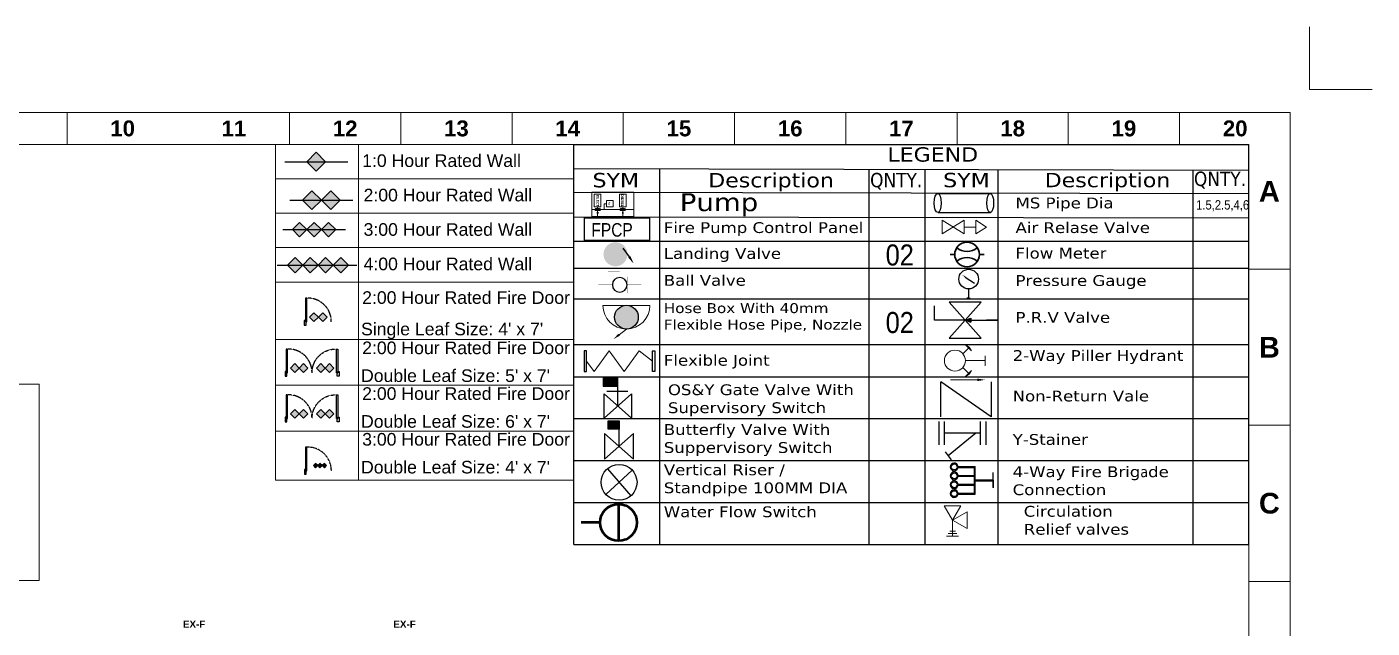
# Model space of a CAD drawing. Header units: inches. Extents: x -98933 to 1585249, y -3352739 to 192771.
# Drawn here: x 33752 to 35282, y 50563 to 51247 of the extents above; entities that cross this region are included whole.
import ezdxf

# ---------------------------------------------------------------- set-up
doc = ezdxf.new("R2010")
doc.units = ezdxf.units.IN
doc.header["$MEASUREMENT"] = 0
doc.linetypes.add('CONTINOUS', pattern=[0])
doc.linetypes.add('DASH', pattern=[0.35, 0.25, -0.1])
doc.layers.get('0').update_dxf_attribs({"lineweight": 0})
doc.layers.get('Defpoints').update_dxf_attribs({"lineweight": 0})
for name, color, linetype in [('8', 7, 'Continuous'), ('bp door', 40, 'Continuous'), ('fire rated wall', 7, 'Continuous'), ('FIREFIGHTING', 241, 'Continuous'), ('legend', 7, 'Continuous')]:
    doc.layers.add(name, color=color, linetype=linetype)
for name, color, linetype, lineweight in [('DIM', 7, 'Continuous', 0), ('FIRE SCH', 8, 'Continuous', 0), ('FITTINGS', 6, 'Continuous', 13), ('FPS- Butterfly Valve', 1, 'Continuous', 25), ('FPS- FBC-2', 1, 'Continuous', 25), ('FPS- Flexible Joint', 1, 'Continuous', 25), ('FPS- Hose Box', 1, 'Continuous', 25), ('FPS- Landing Valve', 1, 'Continuous', 25), ('FPS- Non Ruturn Valve', 1, 'Continuous', 25), ('FPS- OSY Valve', 1, 'Continuous', 25), ('FPS- Pillar Hydrant', 1, 'Continuous', 25), ('FPS- Pressure Gauge', 1, 'Continuous', 25), ('FPS- Pressure Relief Valve', 1, 'Continuous', 25), ('FPS- Riser', 1, 'Continuous', 25), ('FPS- Y-Strainer', 1, 'Continuous', 25), ('Inline', 7, 'Continuous', 0), ('Layer1', 134, 'Continuous', 0), ('OHTDELIVERY', 7, 'Continuous', 0), ('Outline', 7, 'Continuous', 0), ('pipe line', 1, 'Continuous', 25), ('Scale', 7, 'Continuous', 0), ('Scale_Text', 7, 'Continuous', 0), ('TEX', 7, 'Continuous', 0), ('Text', 7, 'Continuous', 0), ('Text1', 7, 'Continuous', 13), ('Titelblk', 7, 'Continuous', 25), ('TITLE', 7, 'Continuous', 20), ('wall', 7, 'Continuous', 0)]:
    doc.layers.add(name, color=color, linetype=linetype, lineweight=lineweight)
doc.styles.add('AREAL', font='arial.ttf')
doc.styles.add('legend', font='arial.ttf')
doc.styles.add('new', font='tahoma.ttf', dxfattribs={"width": 1.3})
doc.styles.add('rafik', font='arial.ttf')
doc.styles.get("Standard").update_dxf_attribs({"font": 'arialbd.ttf', "height": 24})
doc.styles.add('TX 5', font='ARIALN.TTF')
doc.styles.add('Verdana', font='verdana.ttf')
doc.styles.add('ZIA', font='ARIALN.TTF', dxfattribs={"width": 1.05, "height": 10})

# ---------------------------------------------------------------- blocks, each defined once
blk = doc.blocks.new('111')
at = {"layer": 'FITTINGS', "color": 7, "ltscale": 5}
blk.add_lwpolyline([(-53221.5, 39959.81), (-52766, 39959.81), (-52766, 39814.93), (-53221.5, 39814.93)], close=True, dxfattribs=at)
at = {"layer": 'Text', "color": 7, "insert": (-53212.53, 39921.85), "char_height": 12.96999, "width": 761.0086, "attachment_point": 1, "style": 'AREAL'}
blk.add_mtext('{\\C0;Standpipe System : \\PClass III standpipe system - \\P\\fArial Narrow|b0|i0|c0|p34;Hose rack assembly (1.5"fixing on to a right angle valve),\\fCalibri|b0|i0|c0|p34;\\H0.9167x;\\P\\fArial Narrow|b0|i0|c0|p34;\\H1.091x;Right angle \\H0.9998x;valve Ø\\fCalibri|b0|i0|c0|p34;\\H0.9167x;40mm,\\fArial Narrow|b0|i0|c0|p34;\\H1.091x;Ø\\fCalibri|b0|i0|c0|p34;\\H0.9167x;40mm hose pipe (Length 30m) \\Pwith Diffuser Nozzle\\fArial|b0|i0|c0|p34;\\H1.091x; and 65mm Oblique landing valve}', dxfattribs=at)
at = {"layer": 'Text1', "color": 7, "style": 'rafik'}
blk.add_text('%%UTECHNICAL DATA', height=19.0672, dxfattribs=at).set_placement((-53210.92, 39933.33))
blk = doc.blocks.new('gfdf')
at = {"layer": 'fire rated wall'}
h = blk.add_hatch(color=1, dxfattribs=at)
h.dxf.hatch_style = 1
h.paths.add_polyline_path([(9432340, -5613482.8), (9432327.3, -5613470), (9432314.5, -5613482.8)])
h.paths.add_polyline_path([(9432314.5, -5613482.8), (9432327.3, -5613495.5), (9432340, -5613482.8)])
at = {"layer": 'fire rated wall', "color": 1, "elevation": 0}
blk.add_lwpolyline([(9432284.8, -5613482.8), (9432369.8, -5613482.8)], dxfattribs=at)
blk.add_lwpolyline([(9432327.3, -5613495.5), (9432340, -5613482.8), (9432327.3, -5613470), (9432314.5, -5613482.8)], close=True, dxfattribs=at)
blk = doc.blocks.new('bfg')
at = {"layer": 'fire rated wall'}
h = blk.add_hatch(color=1, dxfattribs=at)
h.dxf.hatch_style = 1
h.paths.add_polyline_path([(9432308.7, -5613534.5), (9432321.4, -5613547.3), (9432334.2, -5613534.5)])
h.paths.add_polyline_path([(9432334.2, -5613534.5), (9432321.4, -5613521.8), (9432308.7, -5613534.5)])
h.paths.add_polyline_path([(9432334.2, -5613534.5), (9432359.7, -5613534.5), (9432346.9, -5613521.8)])
h.paths.add_polyline_path([(9432334.2, -5613534.5), (9432346.9, -5613547.3), (9432359.7, -5613534.5)])
at = {"layer": 'fire rated wall', "color": 1, "elevation": 0}
blk.add_lwpolyline([(9432291.7, -5613534.5), (9432376.7, -5613534.5)], dxfattribs=at)
for points in [[(9432321.4, -5613547.3), (9432334.2, -5613534.5), (9432321.4, -5613521.8), (9432308.7, -5613534.5)], [(9432346.9, -5613547.3), (9432359.7, -5613534.5), (9432346.9, -5613521.8), (9432334.2, -5613534.5)]]:
    blk.add_lwpolyline(points, close=True, dxfattribs=at)
blk = doc.blocks.new('gdg')
at = {"layer": 'fire rated wall'}
h = blk.add_hatch(color=1, dxfattribs=at)
h.dxf.hatch_style = 1
h.paths.add_polyline_path([(9432288.4, -5613575.8), (9432298.7, -5613586.1), (9432309, -5613575.8)])
h.paths.add_polyline_path([(9432309, -5613575.8), (9432298.7, -5613565.5), (9432288.4, -5613575.8)])
h.paths.add_polyline_path([(9432309, -5613575.8), (9432329.7, -5613575.8), (9432319.3, -5613565.5)])
h.paths.add_polyline_path([(9432309, -5613575.8), (9432319.3, -5613586.1), (9432329.7, -5613575.8)])
h = blk.add_hatch(color=1, dxfattribs=at)
h.dxf.hatch_style = 1
h.paths.add_polyline_path([(9432329.7, -5613575.8), (9432340, -5613586.1), (9432350.3, -5613575.8)])
h.paths.add_polyline_path([(9432350.3, -5613575.8), (9432340, -5613565.5), (9432329.7, -5613575.8)])
h.paths.add_polyline_path([(9432350.3, -5613575.8), (9432371, -5613575.8), (9432360.7, -5613565.5)])
h.paths.add_polyline_path([(9432350.3, -5613575.8), (9432360.7, -5613586.1), (9432371, -5613575.8)])
at = {"layer": 'fire rated wall', "color": 1, "elevation": 0}
for points in [[(9432298.7, -5613586.1), (9432309, -5613575.8), (9432298.7, -5613565.5), (9432288.4, -5613575.8)], [(9432319.3, -5613586.1), (9432329.7, -5613575.8), (9432319.3, -5613565.5), (9432309, -5613575.8)], [(9432340, -5613586.1), (9432350.3, -5613575.8), (9432340, -5613565.5), (9432329.7, -5613575.8)], [(9432360.7, -5613586.1), (9432371, -5613575.8), (9432360.7, -5613565.5), (9432350.3, -5613575.8)]]:
    blk.add_lwpolyline(points, close=True, dxfattribs=at)
blk.add_lwpolyline([(9432274.6, -5613575.8), (9432382, -5613575.8)], dxfattribs=at)
blk = doc.blocks.new('single door')
at = {"ltscale": 100000}
h = blk.add_hatch(color=1, dxfattribs=at)
h.paths.add_polyline_path([(-35778.4, 23402), (-35782.7, 23397.8), (-35778.4, 23393.6), (-35778.4, 23393.6), (-35778.4, 23393.6), (-35774.2, 23397.8)])
h.paths.add_polyline_path([(-35782.7, 23389.3), (-35778.4, 23385.1), (-35774.2, 23389.3), (-35778.4, 23393.6), (-35778.4, 23393.6), (-35778.4, 23393.6)])
at = {"layer": 'bp door', "color": 1}
for points in [[(-35778.4, 23393.6), (-35774.2, 23397.8), (-35778.4, 23402), (-35782.7, 23397.8)], [(-35778.4, 23385.1), (-35774.2, 23389.3), (-35778.4, 23393.6), (-35782.7, 23389.3)], [(-35796.8, 23382.4), (-35796.8, 23381.1), (-35773.7, 23381.1), (-35773.7, 23382.4)], [(-35773.7, 23381.7), (-35773.7, 23381.1), (-35775.1, 23381.1), (-35775.1, 23379.9), (-35770.6, 23379.9), (-35770.6, 23381.7)]]:
    blk.add_lwpolyline(points, close=True, dxfattribs=at)
at = {"layer": 'bp door', "color": 1, "linetype": 'DASH'}
blk.add_arc((-35774, 23383.3), 22.9, 89.3284, 182.3206, dxfattribs=at)
blk = doc.blocks.new('ghfghfghf')
at = {"ltscale": 100000}
h = blk.add_hatch(color=1, dxfattribs=at)
h.paths.add_polyline_path([(8152.2, 16179.1), (8147.2, 16184.1), (8142.3, 16179.2), (8142.3, 16179.1), (8142.3, 16179.1), (8147.2, 16174.2)])
h.paths.add_polyline_path([(8137.3, 16184.1), (8132.4, 16179.1), (8137.3, 16174.2), (8142.3, 16179.1), (8142.2, 16179.1), (8142.3, 16179.2)])
h = blk.add_hatch(color=1, dxfattribs=at)
h.paths.add_polyline_path([(8162.1, 16179.1), (8157.1, 16184.1), (8152.2, 16179.2), (8152.2, 16179.1), (8152.2, 16179.1), (8157.1, 16174.2)])
h.paths.add_polyline_path([(8147.2, 16184.1), (8142.3, 16179.1), (8147.2, 16174.2), (8152.2, 16179.1), (8152.2, 16179.1), (8152.2, 16179.2)])
at = {"layer": 'bp door', "color": 1}
for points in [[(8117.4, 16220.9), (8114.2, 16220.9), (8114.2, 16166.9), (8117.4, 16166.9)], [(8115.8, 16166.9), (8114.2, 16166.9), (8114.2, 16170.1), (8111.6, 16170.1), (8111.6, 16159.5), (8115.8, 16159.5)], [(8132.4, 16179.1), (8137.3, 16174.2), (8142.3, 16179.1), (8137.3, 16184.1)], [(8142.2, 16179.1), (8147.2, 16174.2), (8152.2, 16179.1), (8147.2, 16184.1)], [(8142.3, 16179.1), (8147.2, 16174.2), (8152.2, 16179.1), (8147.2, 16184.1)], [(8152.2, 16179.1), (8157.1, 16174.2), (8162.1, 16179.1), (8157.1, 16184.1)]]:
    blk.add_lwpolyline(points, close=True, dxfattribs=at)
at = {"layer": 'bp door', "color": 1, "linetype": 'DASH'}
blk.add_arc((8119.6, 16167.5), 53.5, 359.3284, 92.3206, dxfattribs=at)
at = {"layer": 'legend', "lineweight": 9}
for p, q in [((8045.7, 16910.2), (8724.9, 16910.2)), ((8045.7, 16910.2), (8045.7, 16145.8)), ((8234.5, 16910.2), (8234.5, 16145.8)), ((8724.9, 16910.2), (8724.9, 16145.8)), ((8045.7, 16831.8), (8724.9, 16831.8)), ((8045.7, 16753.5), (8724.9, 16753.5)), ((8045.7, 16675.1), (8724.9, 16675.1)), ((8045.7, 16596.8), (8724.9, 16596.8)), ((8045.7, 16465.9), (8724.9, 16465.9)), ((8045.7, 16361.8), (8724.9, 16361.8)), ((8045.7, 16361.8), (8724.9, 16361.8)), ((8045.7, 16257.7), (8724.9, 16257.7)), ((8045.7, 16145.8), (8724.9, 16145.8))]:
    blk.add_line(p, q, dxfattribs=at)
at = {"layer": 'fire rated wall'}
for name, p, xscale, yscale, zscale in [('gfdf', (-15896353.3, 9482147.7), 1.686168369313236, 1.686168369313236, 1.686168369313236), ('bfg', (-15896353.3, 9482147.7), 1.686168369313236, 1.686168369313236, 1.686168369313236), ('bfg', (-12187865.4, 7275001.3), 1.292997314696549, 1.292997314696549, 1.292997314696549), ('bfg', (-12187832.5, 7275001.3), 1.292997314696549, 1.292997314696549, 1.292997314696549), ('gdg', (-15896353.3, 9482069.3), 1.686168369313236, 1.686168369313236, 1.686168369313236)]:
    blk.add_blockref(name, p, dxfattribs=dict(at, xscale=xscale, yscale=yscale, zscale=zscale))
at = {"layer": 'wall', "color": 4, "ltscale": 100000, "yscale": 2.337885828237631}
for p, xscale, zscale, rotation in [((-46548, -67128.8), 2.337885828237631, 2.337885828233579, 270), ((-46591.9, -67244.8), 2.337885828237631, 2.337885828233579, 270), ((62850.2, -67244.8), -2.337885828237631, 2.337885828232837, 90), ((-46591.9, -67349), 2.337885828237631, 2.337885828233579, 270), ((62850.2, -67349), -2.337885828237631, 2.337885828232837, 90)]:
    blk.add_blockref('single door', p, dxfattribs=dict(at, xscale=xscale, zscale=zscale, rotation=rotation))
at = {"layer": 'legend', "style": 'legend'}
for s, p in [('1:0 Hour Rated Wall', (8243.2, 16858.8)), ('2:00 Hour Rated Wall', (8246.4, 16780.4)), ('3:00 Hour Rated Wall', (8246.4, 16702.1)), ('4:00 Hour Rated Wall', (8246.4, 16623.7)), ('2:00 Hour Rated Fire Door', (8243.2, 16547.1)), ("Single Leaf Size: 4' x 7'", (8240.6, 16475.5)), ('2:00 Hour Rated Fire Door', (8243.2, 16432.7)), ("Double Leaf Size: 5' x 7'", (8240.6, 16369.3)), ('2:00 Hour Rated Fire Door', (8243.2, 16328.6)), ("Double Leaf Size: 6' x 7'", (8240.6, 16265.2)), ('3:00 Hour Rated Fire Door', (8243.2, 16224.5)), ("Double Leaf Size: 4' x 7'", (8240.6, 16161.1))]:
    blk.add_text(s, height=28.724, dxfattribs=at).set_placement(p)
blk = doc.blocks.new('PAGE')
at = {"layer": 'Inline', "color": 252, "lineweight": 15}
blk.add_lwpolyline([(178051640.63, 22656441.11), (178051640.63, 22657235.79), (178050505.36, 22657235.79), (178050505.36, 22656441.11)], close=True, dxfattribs=at)
at = {"layer": 'Outline', "color": 252, "lineweight": 15}
for p, q in [((178051662.57, 22657252.66), (178050483.42, 22657252.66)), ((178051662.57, 22656424.24), (178051662.57, 22657252.66))]:
    blk.add_line(p, q, dxfattribs=at)
at = {"layer": 'Scale', "color": 252, "lineweight": 9}
for p, q in [((178051014, 22657235.79), (178051014, 22657252.66)), ((178051131.99, 22657235.79), (178051131.99, 22657252.66)), ((178051190.99, 22657235.79), (178051190.99, 22657252.66)), ((178051249.99, 22657235.79), (178051249.99, 22657252.66)), ((178051308.99, 22657235.79), (178051308.99, 22657252.66)), ((178051367.98, 22657235.79), (178051367.98, 22657252.66)), ((178051426.98, 22657235.79), (178051426.98, 22657252.66)), ((178051485.98, 22657235.79), (178051485.98, 22657252.66)), ((178051544.98, 22657235.79), (178051544.98, 22657252.66)), ((178051603.97, 22657235.79), (178051603.97, 22657252.66)), ((178051640.63, 22657169.57), (178051662.57, 22657169.57)), ((178051640.63, 22657086.79), (178051662.57, 22657086.79)), ((178051640.63, 22657004.01), (178051662.57, 22657004.01))]:
    blk.add_line(p, q, dxfattribs=at)
at = {"layer": 'Scale_Text', "color": 252, "lineweight": 13, "attachment_point": 5}
for s, insert, char_height, width in [('10', (178051043.5, 22657244.22), 8.435, 2.5102), ('11', (178051102.49, 22657244.22), 8.435, 2.5102), ('12', (178051161.49, 22657244.22), 8.435, 2.5102), ('13', (178051220.49, 22657244.22), 8.435, 2.5102), ('14', (178051279.49, 22657244.22), 8.435, 2.5102), ('15', (178051338.49, 22657244.22), 8.435, 2.5102), ('16', (178051397.48, 22657244.22), 8.435, 2.5102), ('17', (178051456.48, 22657244.22), 8.435, 2.5102), ('18', (178051515.48, 22657244.22), 8.435, 2.5102), ('19', (178051574.48, 22657244.22), 8.435, 2.5102), ('20', (178051633.47, 22657244.22), 8.435, 2.5102), ('A', (178051651.6, 22657210.97), 10.97, 8.3603), ('B', (178051651.6, 22657128.18), 10.97, 8.3603), ('C', (178051651.6, 22657045.4), 10.97, 8.3603)]:
    blk.add_mtext(s, dxfattribs=dict(at, insert=insert, char_height=char_height, width=width))
blk = doc.blocks.new('Title')
at = {"layer": 'Defpoints', "color": 1, "ltscale": 10}
blk.add_lwpolyline([(-98623, -85271), (-98623, -85371), (-98523, -85371)], dxfattribs=at)
at = {"layer": 'Titelblk', "color": 3, "linetype": 'Continuous', "lineweight": 0, "xscale": 3.014611567961765, "yscale": 3.014611567959946, "zscale": 3.014611567966516}
blk.add_blockref('PAGE', (-536855255.8, -68388224), dxfattribs=at)
blk = doc.blocks.new('FPS- Pressure Relief Valve')
at = {"layer": 'FPS- Pressure Relief Valve', "ltscale": 15}
h = blk.add_hatch(color=256, dxfattribs=at)
h.paths.add_polyline_path([(-4331.85, -12011.46), (-4331.85, -12012.27), (-4334.03, -12011.46)])
h.paths.add_polyline_path([(-4331.85, -12010.65), (-4331.85, -12011.46), (-4334.03, -12011.46)])
for p, q in [((-4345.87, -12011.46), (-4345.87, -12005.91)), ((-4327.84, -12004.47), (-4340.22, -12004.47)), ((-4327.84, -12004.47), (-4340.22, -12018.46)), ((-4340.22, -12004.47), (-4327.84, -12018.46)), ((-4334.03, -12011.46), (-4345.87, -12011.46)), ((-4334.03, -12011.46), (-4331.85, -12010.65)), ((-4334.03, -12011.46), (-4321.57, -12011.46)), ((-4334.03, -12011.46), (-4331.85, -12012.27)), ((-4334.03, -12011.46), (-4331.85, -12012.27)), ((-4331.85, -12010.65), (-4331.85, -12012.27)), ((-4321.57, -12011.46), (-4325.71, -12011.46)), ((-4340.22, -12018.46), (-4327.84, -12018.46))]:
    blk.add_line(p, q, dxfattribs=at)
blk = doc.blocks.new('FPS- Pressure Gauge')
at = {"layer": 'FPS- Pressure Gauge', "color": 7}
blk.add_lwpolyline([(-4336.3, -11954.31), (-4331.7, -11957.45)], dxfattribs=at)
at = {"layer": 'FPS- Pressure Gauge', "color": 1}
for points in [[(-4334.6, -11965.05), (-4335.45, -11965.05), (-4333.83, -11965.05)], [(-4334.6, -11960.37), (-4334.6, -11965.05)]]:
    blk.add_lwpolyline(points, dxfattribs=at)
blk.add_circle((-4334.6, -11955.37), 5.01, dxfattribs=at)
at = {"layer": 'FPS- Pressure Gauge', "color": 7}
blk.add_solid([(-4336.49, -11954.57), (-4337.91, -11953.21), (-4336.12, -11954.04)], dxfattribs=at)
blk = doc.blocks.new('FPS- Non Ruturn Valve')
at = {"layer": 'FPS- Non Ruturn Valve', "color": 1, "ltscale": 2}
for p, q in [((-4341.32, -11946.47), (-4341.32, -11935.64)), ((-4325.74, -11946.47), (-4341.32, -11935.64)), ((-4325.74, -11935.64), (-4325.74, -11946.47))]:
    blk.add_line(p, q, dxfattribs=at)
at = {"layer": 'FPS- Non Ruturn Valve', "color": 7, "lineweight": 5}
blk.add_lwpolyline([(-4330.01, -11935.05), (-4338.35, -11935.05)], dxfattribs=at)
blk.add_solid([(-4330.01, -11934.65), (-4327.64, -11935.05), (-4330.01, -11935.44)], dxfattribs=at)
blk = doc.blocks.new('FPS- Y-Strainer')
at = {"layer": 'FPS- Y-Strainer', "color": 1, "linetype": 'Continuous'}
for p, q in [((-4339.07, -11925.71), (-4328.32, -11916.87)), ((-4327.1, -11918.41), (-4329.53, -11915.33)), ((-4343.02, -11921.2), (-4343.02, -11930.22)), ((-4340.9, -11921.2), (-4340.9, -11930.22)), ((-4326.91, -11921.2), (-4326.91, -11930.22)), ((-4324.8, -11921.2), (-4324.8, -11930.22)), ((-4340.9, -11925.71), (-4326.91, -11925.71))]:
    blk.add_line(p, q, dxfattribs=at)
blk = doc.blocks.new('FLOW MITER')
at = {"color": 1, "lineweight": 30}
for p, q in [((-163218.73, -135017.19), (-163219.31, -135017.19)), ((-163215.04, -135017.19), (-163215.63, -135017.19))]:
    blk.add_line(p, q, dxfattribs=at)
blk.add_circle((-163217.18, -135017.19), 1.55, dxfattribs=at)
for centre, start, end in [((-163217.18, -135014.83), 229.3985, 310.6015), ((-163217.18, -135019.55), 49.3985, 130.6015)]:
    blk.add_arc(centre, 1.99, start, end, dxfattribs=at)
blk = doc.blocks.new('FPS- Pillar Hydrant')
at = {"layer": 'FPS- Pillar Hydrant', "lineweight": 0}
for p, q in [((-4332.11, -11785.13), (-4334.44, -11787.46)), ((-4332.24, -11785.1), (-4333.39, -11783.95)), ((-4333.39, -11783.95), (-4331.04, -11786.3)), ((-4333.39, -11783.95), (-4331.04, -11786.3)), ((-4331.95, -11784.81), (-4333.39, -11783.95)), ((-4331.04, -11786.3), (-4331.95, -11784.81)), ((-4333.42, -11790.19), (-4325.55, -11790.19)), ((-4325.55, -11792.25), (-4325.55, -11788.24)), ((-4325.55, -11790.19), (-4325.55, -11792.25)), ((-4332.11, -11795.24), (-4334.44, -11792.92)), ((-4333.39, -11796.43), (-4331.04, -11794.08)), ((-4333.39, -11796.43), (-4331.04, -11794.08)), ((-4332.24, -11795.27), (-4333.39, -11796.43)), ((-4331.95, -11795.56), (-4333.39, -11796.43)), ((-4331.04, -11794.08), (-4331.95, -11795.56))]:
    blk.add_line(p, q, dxfattribs=at)
blk.add_circle((-4337.58, -11790.19), 4.16, dxfattribs=at)
blk = doc.blocks.new('A$C3D6C2CD6')
at = {"layer": 'pipe line', "color": 1, "lineweight": 0}
for p, q in [((133, 872), (0, 657)), ((266, 657), (133, 872)), ((0, 657), (266, 657)), ((133, 657), (133, 431)), ((266, 0), (0, 431)), ((266, 431), (0, 0)), ((0, 431), (266, 431)), ((0, 0), (266, 0))]:
    blk.add_line(p, q, dxfattribs=at)
blk = doc.blocks.new('FPS- Hose Box')
at = {"layer": 'FPS- Hose Box'}
blk.add_hatch(color=1, dxfattribs=at).paths.add_polyline_path([(-4357.16, -12025.03, -1), (-4357.15, -12009.48, -1)])
at = {"layer": 'FPS- Hose Box', "color": 1, "lineweight": 0}
blk.add_line((-4349.44, -12001.7), (-4349.45, -12032.6), dxfattribs=at)
blk.add_line((-4349.44, -12001.7), (-4349.45, -12032.6), dxfattribs=at)
at = {"layer": 'FPS- Hose Box', "color": 1, "lineweight": 0, "ltscale": 10}
blk.add_lwpolyline([(-4368.62, -12012.36), (-4364.89, -12017.15)], dxfattribs=at)
at = {"layer": 'FPS- Hose Box', "color": 1}
blk.add_circle((-4357.12, -12017.15), 7.77, dxfattribs=at)
at = {"layer": 'FPS- Hose Box', "color": 1, "lineweight": 0}
blk.add_arc((-4349.44, -12017.15), 15.45, 89.98105, 269.98105, dxfattribs=at)
at = {"layer": 'FPS- Hose Box', "color": 1, "lineweight": 0, "ltscale": 10}
blk.add_solid([(-4368, -12011.87), (-4371.56, -12008.59), (-4369.25, -12012.85)], dxfattribs=at)
blk = doc.blocks.new('FPS- Butterfly Valve')
at = {"layer": 'FPS- Butterfly Valve'}
h = blk.add_hatch(color=5, dxfattribs=at)
h.dxf.hatch_style = 1
h.paths.add_polyline_path([(-4333.69, -11862.12), (-4333.69, -11865.64), (-4338.21, -11865.64), (-4338.21, -11862.12)])
at = {"layer": 'FPS- Butterfly Valve', "color": 4}
for p, q in [((-4338.21, -11865.64), (-4338.21, -11862.12)), ((-4338.21, -11862.12), (-4333.69, -11862.12)), ((-4333.69, -11862.12), (-4333.69, -11865.64)), ((-4333.69, -11865.64), (-4338.21, -11865.64))]:
    blk.add_line(p, q, dxfattribs=at)
at = {"layer": 'FPS- Butterfly Valve', "color": 1, "ltscale": 2}
for p, q in [((-4333.69, -11872.71), (-4333.69, -11862.12)), ((-4339.63, -11867.44), (-4339.63, -11877.97)), ((-4339.63, -11867.44), (-4327.75, -11877.97)), ((-4339.63, -11877.97), (-4327.75, -11867.44)), ((-4327.75, -11877.97), (-4327.75, -11867.44))]:
    blk.add_line(p, q, dxfattribs=at)
blk = doc.blocks.new('FPS- OSY Valve')
at = {"lineweight": -2}
h = blk.add_hatch(color=5, dxfattribs=at)
h.dxf.hatch_style = 1
h.paths.add_polyline_path([(-4338.77, -11843.67), (-4338.77, -11846.83), (-4333.36, -11846.83), (-4333.36, -11843.67)])
blk.add_lwpolyline([(-4333.36, -11843.67), (-4338.77, -11843.67), (-4338.77, -11846.83), (-4333.36, -11846.83)], close=True, dxfattribs=at)
at = {"layer": 'FPS- OSY Valve', "color": 1, "ltscale": 2}
for p, q in [((-4333.36, -11854.08), (-4333.36, -11843.66)), ((-4338.34, -11858.48), (-4338.34, -11849.67)), ((-4328.38, -11849.67), (-4338.34, -11858.48)), ((-4328.38, -11858.48), (-4338.34, -11849.67)), ((-4329.73, -11848.86), (-4337.38, -11848.86)), ((-4328.38, -11849.67), (-4328.38, -11858.48))]:
    blk.add_line(p, q, dxfattribs=at)
blk = doc.blocks.new('FPS- Landing Valve')
at = {"layer": 'FPS- Landing Valve'}
blk.add_hatch(color=256, dxfattribs=at).paths.add_polyline_path([(-4327.92, -11820.59, -1), (-4339.41, -11820.59, -1)])
blk.add_line((-4327.05, -11821.85), (-4330, -11817.59), dxfattribs=at)
blk.add_solid([(-4326.52, -11821.51), (-4324.99, -11825.03), (-4327.58, -11822.19)], dxfattribs=at)
blk = doc.blocks.new('FPS- Flexible Joint')
at = {"layer": 'FPS- Flexible Joint', "color": 1}
for points in [[(-4344.79, -11808.38), (-4344.79, -11801.69), (-4345.57, -11801.69), (-4345.57, -11808.38)], [(-4323.19, -11808.38), (-4323.19, -11801.69), (-4322.41, -11801.69), (-4322.41, -11808.38)]]:
    blk.add_lwpolyline(points, close=True, dxfattribs=at)
at = {"layer": 'FPS- Flexible Joint', "color": 1, "lineweight": 5}
blk.add_lwpolyline([(-4344.79, -11805.04), (-4342.33, -11808.38), (-4337.41, -11801.69), (-4332.48, -11808.38), (-4327.56, -11801.69), (-4323.19, -11805.04)], dxfattribs=at)
blk = doc.blocks.new('FPS- FBC-2')
at = {"lineweight": -2, "true_color": 0xed1f24}
h = blk.add_hatch(color=240, dxfattribs=at)
h.dxf.hatch_style = 1
h.paths.add_polyline_path([(-4334.74, -11771.09), (-4339.69, -11771.09, 16.474806), (-4339.69, -11771.36), (-4335.01, -11771.36), (-4335.01, -11773.64), (-4339.69, -11773.64, 16.474806), (-4339.69, -11773.91), (-4335.01, -11773.91), (-4335.01, -11776.2), (-4339.69, -11776.2, 16.474806), (-4339.69, -11776.47), (-4335.01, -11776.47), (-4335.01, -11778.75), (-4339.69, -11778.75, 16.474806), (-4339.69, -11779.02), (-4334.74, -11779.02), (-4334.74, -11775.19), (-4329.62, -11775.19), (-4329.62, -11775.05), (-4329.62, -11774.92), (-4334.74, -11774.92)])
h.paths.add_polyline_path([(-4339.95, -11771.22, -1), (-4341.65, -11771.22, -1)], flags=16)
h.paths.add_polyline_path([(-4339.95, -11773.78, -1), (-4341.65, -11773.78, -1)], flags=16)
h.paths.add_polyline_path([(-4339.95, -11776.33, -1), (-4341.65, -11776.33, -1)], flags=16)
h.paths.add_polyline_path([(-4339.95, -11778.88, -1), (-4341.65, -11778.88, -1)], flags=16)
at = {"layer": 'FPS- FBC-2', "color": 1}
for p, q in [((-4339.69, -11771.09), (-4334.74, -11771.09)), ((-4339.69, -11771.36), (-4335.01, -11771.36)), ((-4335.01, -11773.64), (-4335.01, -11771.36)), ((-4334.74, -11774.92), (-4334.74, -11771.09)), ((-4329.62, -11777.12), (-4329.62, -11772.86)), ((-4339.69, -11773.64), (-4335.01, -11773.64)), ((-4339.69, -11773.91), (-4335.01, -11773.91)), ((-4339.69, -11776.2), (-4335.01, -11776.2)), ((-4339.69, -11776.47), (-4335.01, -11776.47)), ((-4335.01, -11776.2), (-4335.01, -11773.91)), ((-4335.01, -11778.75), (-4335.01, -11776.47)), ((-4334.74, -11774.92), (-4329.62, -11774.92)), ((-4334.74, -11775.19), (-4329.62, -11775.19)), ((-4334.74, -11779.02), (-4334.74, -11775.19)), ((-4329.62, -11775.05), (-4329.62, -11777.24)), ((-4339.69, -11778.75), (-4335.01, -11778.75)), ((-4339.69, -11779.02), (-4334.74, -11779.02))]:
    blk.add_line(p, q, dxfattribs=at)
for centre in [(-4340.8, -11771.22), (-4340.8, -11773.78), (-4340.8, -11776.33), (-4340.8, -11778.88)]:
    blk.add_circle(centre, 0.849, dxfattribs=at)
for centre in [(-4340.8, -11771.22), (-4340.8, -11773.78), (-4340.8, -11776.33), (-4340.8, -11778.88)]:
    blk.add_arc(centre, 1.12, 6.947, 353.053, dxfattribs=at)
blk = doc.blocks.new('FPS- Riser')
at = {"layer": 'FPS- Riser'}
for p, q in [((-4330.01, -11756.75), (-4337.56, -11763.74)), ((-4337.14, -11756.34), (-4330.43, -11764.15))]:
    blk.add_line(p, q, dxfattribs=at)
blk.add_circle((-4333.78, -11760.24), 5.15, dxfattribs=at)
blk = doc.blocks.new('ball.v')
at = {"color": 7, "linetype": 'ByBlock', "lineweight": 13, "const_width": 1}
for points in [[(387146, 646537), (387146, 646995), (387395, 646995)], [(386990, 646713), (386687, 646713)], [(386990, 646537), (386990, 646888)], [(387302, 646537), (387302, 646888)], [(387302, 646713), (387601, 646713)]]:
    blk.add_lwpolyline(points, dxfattribs=at)
at = {"color": 7, "linetype": 'CONTINOUS'}
blk.add_circle((387146, 646713), 156, dxfattribs=at)
blk = doc.blocks.new('FPS- Fire Pump-2')
at = {"layer": 'OHTDELIVERY'}
for p, q in [((-4383.5, -11919.6), (-4383.5, -11900.4)), ((-4383.5, -11900.4), (-4350.3, -11900.4)), ((-4372, -11909.5), (-4373.8, -11909.5)), ((-4373.8, -11909.5), (-4373.8, -11914.2)), ((-4350.3, -11919.6), (-4350.3, -11900.4)), ((-4350.3, -11914.2), (-4383.5, -11914.2)), ((-4383.5, -11919.6), (-4350.3, -11919.6)), ((-4380.5, -11913.4), (-4377.4, -11913.4)), ((-4380.3, -11915), (-4377.6, -11915)), ((-4378.4, -11916.4), (-4379.5, -11916.4)), ((-4379.5, -11916.4), (-4378.4, -11917.1)), ((-4378.4, -11916.4), (-4379.5, -11917.1)), ((-4378.4, -11917.1), (-4379.5, -11917.1)), ((-4379, -11912), (-4379, -11916.4)), ((-4379, -11917.1), (-4379, -11919.6)), ((-4360.6, -11913.4), (-4357.5, -11913.4)), ((-4360.4, -11915), (-4357.7, -11915)), ((-4358.5, -11916.4), (-4359.6, -11916.4)), ((-4359.6, -11916.4), (-4358.5, -11917.1)), ((-4358.5, -11916.4), (-4359.6, -11917.1)), ((-4358.5, -11917.1), (-4359.6, -11917.1)), ((-4359, -11912), (-4359, -11916.4)), ((-4359, -11912), (-4359, -11916.4)), ((-4359, -11917.1), (-4359, -11919.6))]:
    blk.add_line(p, q, dxfattribs=at)
for points in [[(-4381.6, -11901.8), (-4376.4, -11901.8), (-4376.4, -11912), (-4381.6, -11912)], [(-4372, -11906.9), (-4366.7, -11906.9), (-4366.7, -11912), (-4372, -11912)], [(-4361.6, -11901.8), (-4356.4, -11901.8), (-4356.4, -11912), (-4361.6, -11912)]]:
    blk.add_lwpolyline(points, close=True, dxfattribs=at)
for centre in [(-4379, -11914.2), (-4359, -11914.2)]:
    blk.add_circle(centre, 0.777, dxfattribs=at)
for centre, start, end in [((-4380.4, -11914.2), 97.2169, 277.2169), ((-4377.5, -11914.2), 262.7831, 82.7831), ((-4360.5, -11914.2), 97.2169, 277.2169), ((-4357.6, -11914.2), 262.7831, 82.7831)]:
    blk.add_arc(centre, 0.783, start, end, dxfattribs=at)
at = {"layer": 'OHTDELIVERY', "char_height": 2, "attachment_point": 1}
for s, insert, rotation in [('ELECT', (-4378, -11902.7), 270), ('J', (-4368.8, -11910.5), 180), ('DIESEL', (-4358.3, -11902), 270)]:
    blk.add_mtext_dynamic_manual_height_columns(s, width=1.593, gutter_width=35, heights=[0], dxfattribs=dict(at, insert=insert, rotation=rotation))
blk = doc.blocks.new('sswy')
at = {"color": 1, "lineweight": 50}
for p, q in [((-252678.3, 148551), (-252678.3, 148476.4)), ((-252715.6, 148513.7), (-252753.9, 148513.7))]:
    blk.add_line(p, q, dxfattribs=at)
blk.add_circle((-252678.3, 148513.7), 37.3, dxfattribs=at)
blk = doc.blocks.new('P.R.V')
at = {"layer": 'FIRE SCH', "color": 1}
for p, q in [((145871.8, 36731.9), (145941.7, 36731.9)), ((145906.7, 36638.4), (145906.7, 36731.9)), ((145881.8, 36717.1), (145931.7, 36717.1)), ((145889.9, 36702.4), (145923.5, 36702.4)), ((145857.5, 36553.1), (145956, 36553.1))]:
    blk.add_line(p, q, dxfattribs=at)
blk.add_lwpolyline([(145821.4, 36589.2), (145821.4, 36687.7), (145906.7, 36638.4)], close=True, dxfattribs=at)
blk.add_lwpolyline([(145956, 36553.1), (145906.7, 36638.4), (145857.5, 36553.1)], dxfattribs=at)

msp = doc.modelspace()

# ---------------------------------------------------------------- linework, layer by layer
at = {"layer": '8', "color": 7, "lineweight": -3}
for p, q in [((34374.01, 50658.25), (34374.01, 51113.6)), ((34374.01, 51113.6), (35141.91, 51113.6)), ((35141.91, 51113.6, 25.42), (35141.91, 50658.25, -9.17)), ((34373.88, 51085.97), (35141.91, 51084.21, 23.18)), ((34471.65, 51085.74, 37.3), (34471.65, 50658.25, 1.55)), ((34709.85, 51085.2, 37.25), (34709.85, 50658.25, 1.55)), ((34773.46, 51085.05, 26.16), (34773.46, 50658.25, -9.53)), ((34856.58, 51084.86, 37.22), (34856.58, 50658.25, 1.55)), ((35078.29, 51084.35, 37.08), (35078.29, 50658.25, 1.94)), ((34374.01, 51059.35), (35141.91, 51057.75, 21.18)), ((34374.01, 51031.33), (35141.91, 51029.88, 19.06)), ((34374.01, 51003.3), (34696.37, 51003.3)), ((34374.01, 51003.3), (35141.91, 51003.3)), ((34373.94, 50972.59), (35141.91, 50972.59)), ((34374.01, 50937.88), (35141.91, 50937.88)), ((34374.01, 50886.02), (35141.91, 50886.02)), ((34374.01, 50849.2), (35141.91, 50849.2)), ((34374.01, 50801.46), (35141.91, 50801.46)), ((34374.01, 50753.72), (35141.91, 50753.72)), ((34374.01, 50705.98), (35141.91, 50705.98)), ((34374.01, 50658.25, -9.53), (35141.91, 50658.25, -9.53))]:
    msp.add_line(p, q, dxfattribs=at)
at = {"layer": '8', "color": 1, "lineweight": -3}
for p, q in [((34788.12, 51057.88), (34847.79, 51057.86)), ((34788.64, 51035.89), (34848.01, 51035.89))]:
    msp.add_line(p, q, dxfattribs=at)
at = {"layer": '8', "color": 7, "lineweight": -3}
msp.add_lwpolyline([(34386.03, 51029.84), (34460.17, 51029.84), (34460.17, 51004.33), (34386.03, 51004.33)], close=True, dxfattribs=at)
at = {"layer": '8', "color": 1, "lineweight": -3}
for centre in [(34788.12, 51046.88), (34847.79, 51046.87)]:
    msp.add_ellipse(centre, major_axis=(0, -10.99), ratio=0.3570771, dxfattribs=at)

# ---------------------------------------------------------------- block references
at = {"layer": '8', "color": 7, "xscale": 1.432914262841223, "yscale": 1.432914262833947, "zscale": 1.432914262845475}
msp.add_blockref('FPS- Fire Pump-2', (40675.79, 68111.37), dxfattribs=at)
at = {"layer": '8', "color": 7, "lineweight": -3}
for name, p, xscale, yscale, zscale, rotation in [('A$C3D6C2CD6', (34793.31, 51027.16), 0.05780043260165257, 0.05780043260165257, 0.05780043246313937, 270), ('FPS- Hose Box', (13590.56, 58474.23), 1.734466602811153, 1.734466603353212, 1.734466604055161, 90), ('FPS- Y-Strainer', (22088.16, 15760.56), 2.936891442839624, 2.936891443740024, 2.936891444933494, 180)]:
    msp.add_blockref(name, p, dxfattribs=dict(at, xscale=xscale, yscale=yscale, zscale=zscale, rotation=rotation))
for name, p, xscale, yscale, zscale in [('FPS- Landing Valve', (44739.69, 79132.77), 2.380951706227279, 2.38095170696397, 2.380951707928045), ('FLOW MITER', (1511364.83, 1272420.59), 9.046494846028509, 9.046494846028509, 9.046494845894827), ('FPS- Pressure Gauge', (44494.03, 77633.35), 2.231054305035286, 2.231054305706493, 2.231054306622887), ('FPS- Pressure Relief Valve', (47504.24, 86068.99), 2.926830543339747, 2.926830544223776, 2.926830545433987), ('FPS- Pillar Hydrant', (47251.66, 84692.14), 2.868879256542641, 2.868879255838692, 2.868879257052825), ('FPS- Flexible Joint', (49460.27, 91817.75), 3.46893320563322, 3.468933206706424, 3.468933208106005), ('FPS- OSY Valve', (47997.98, 87947.51), 3.132395383192488, 3.132395384156553, 3.132395385426644), ('FPS- Non Ruturn Valve', (50792.83, 94835.89), 3.685806409001088, 3.6858064101325, 3.68580641162615), ('FPS- Butterfly Valve', (46418.27, 83625.74), 2.767350290767354, 2.767350291611365, 2.767350292738538), ('FPS- Riser', (51610.66, 97362.93), 3.96539178292187, 3.96539178412786, 3.965391785734081), ('FPS- FBC-2', (52019.8, 97423.99), 3.96539178292187, 3.96539178412786, 3.965391785734081)]:
    msp.add_blockref(name, p, dxfattribs=dict(at, xscale=xscale, yscale=yscale, zscale=zscale))
at = {"layer": '8', "color": 7, "linetype": 'Continuous', "lineweight": 9, "xscale": -0.05387782076650183, "yscale": 0.05387782059187884, "zscale": 0.05387782070053504}
msp.add_blockref('ball.v', (55284.88, 16110.25), dxfattribs=at)
at = {"layer": '8', "color": 7, "lineweight": -2, "xscale": 0.561866742780694, "yscale": 0.5618667427697801, "zscale": 0.5618667427730379}
msp.add_blockref('sswy', (176396.48, -32761.64), dxfattribs=at)
at = {"layer": 'DIM', "linetype": 'ByBlock', "lineweight": 5, "xscale": 0.1929886679918127, "yscale": 0.192988667931786, "zscale": 0.1929886679855493, "rotation": 180}
msp.add_blockref('P.R.V', (62963.29, 57756.64, 9698090.81), dxfattribs=at)
at = {"layer": 'FIREFIGHTING', "color": 201, "xscale": 1.541805160435615, "yscale": 1.541805160437434, "zscale": 1.541805160450333}
msp.add_blockref('111', (115120.43, -10769.51), dxfattribs=at)
at = {"layer": 'Layer1', "color": 1, "xscale": 0.5, "yscale": 0.5, "zscale": 0.5}
msp.add_blockref('ghfghfghf', (30011.59, 42658.52), dxfattribs=at)
at = {"layer": 'TITLE', "xscale": 0.7117836411125609, "yscale": 0.7117836411125609, "zscale": 0.7117836352222188}
msp.add_blockref('Title', (105409.4, 111941.81), dxfattribs=at)

# ---------------------------------------------------------------- texts
at = {"layer": '8', "color": 7, "lineweight": -3, "style": 'TX 5'}
msp.add_text('FPCP', height=15.391, dxfattribs=at).set_placement((34394.04, 51008.59, 92.46))
at = {"layer": '8', "color": 7, "ltscale": 100000, "attachment_point": 1, "style": 'new'}
for s, insert, char_height, width in [('{\\C256;LEGEND}', (34730.8, 51110.34, 5.4), 16.3692, 168.4851), ('{\\C256;SYM}', (34395.28, 51081.08, 5.4), 16.3692, 168.4851), ('{\\C256;Description}', (34526.94, 51081.08, 5.4), 16.3692, 168.4851), ('{\\W1;\\C256;QNTY.}', (34711.17, 51081.2, 53.79), 16.3692, 57.8173), ('{\\C256;SYM}', (34794.28, 51081.2, 42.72), 16.3692, 57.8173), ('{\\C256;Description}', (34909.81, 51081.2, 42.72), 16.3692, 168.4851), ('{\\W1;\\C256;QNTY.}', (35079.62, 51082.64, 53.79), 16.3692, 57.8173), ('{\\C256;Pump}', (34494.57, 51058.07, 37.32), 20.4615, 99.4063), ('{\\C256;MS Pipe Dia}', (34876.62, 51053.05, 39.14), 12.2769, 232.7529), ('{\\C256;Fire Pump Control Panel}', (34476.43, 51025.03, 37.32), 12.2769, 232.7529), ('{\\C256;Air Relase Valve}', (34876.62, 51025.03, 5.4), 12.2769, 232.7529), ('{\\C256;Landing Valve}', (34476.43, 50995.56, 37.32), 12.2769, 232.7529), ('{\\C256;Flow Meter}', (34876.62, 50995.91, 5.4), 12.2769, 232.7529), ('{\\C256;Ball Valve}', (34476.43, 50964.97, 7.41), 12.2769, 232.7529), ('{\\C256;Pressure Gauge}', (34876.62, 50964.79, 5.4), 12.2769, 232.7529), ('{\\C256;Hose Box With 40mm Flexible Hose Pipe, Nozzle}', (34476.43, 50932.89, 7.41), 11.2538, 232.1413), ('{\\C256;P.R.V Valve}', (34876.62, 50922.81, 5.4), 12.2769, 232.7529), ('{\\C256;2-Way Piller Hydrant}', (34873.37, 50879.42, 7.41), 12.2769, 232.7529), ('{\\C256;Flexible Joint}', (34476.43, 50874.01, 7.41), 12.2769, 232.7529), ('{\\C256;OS&Y Gate Valve With Supervisory Switch}', (34481.11, 50840.49, 7.41), 12.2769, 232.7529), ('{\\C256;Non-Return Vale}', (34873.37, 50833.34, 7.41), 12.2769, 232.7529), ('{\\C256;Butterfly Valve With Suppervisory Switch}', (34476.43, 50795.2, 7.41), 12.2769, 232.7529), ('{\\C256;Y-Stainer}', (34873.37, 50783.9, 7.41), 12.2769, 199.7907), ('{\\C256;Vertical Riser / Standpipe 100MM DIA}', (34476.43, 50749.34, 7.41), 12.2769, 232.7529), ('{\\C256;4-Way Fire Brig\\W1;a\\W1.3;de Connection}', (34873.37, 50747.13, 7.41), 12.2769, 232.7529), ('{\\C256;Water Flow Switch}', (34476.43, 50701.6, 8.95), 12.2769, 232.7529), ('\\pi-8,l8,t8;Circulation \\PRelief valves', (34886.03, 50702.11, 1462261.85), 12.2769, 232.7529)]:
    msp.add_mtext(s, dxfattribs=dict(at, insert=insert, char_height=char_height, width=width))
at = {"layer": 'TEX', "color": 7, "lineweight": 0, "ltscale": 5, "transparency": 33554687, "char_height": 8, "width": 99.062, "attachment_point": 8, "style": 'Verdana'}
for insert in [(33941.95, 50563.56), (34181.45, 50563.56)]:
    msp.add_mtext('{\\fArial|b1|i0|c0|p34;\\C5;EX-F}', dxfattribs=dict(at, insert=insert))
at = {"layer": 'Text', "lineweight": -2, "ltscale": 10, "attachment_point": 1, "style": 'ZIA'}
for s, insert, char_height, width in [('{\\C6;1.5,2.5,4,6}', (35082.1, 51050.07, 14.16), 10.6161, 17.5369), ('{\\C6;02}', (34728.88, 50999.7, -9.91), 23.945, 39.5558), ('{\\C6;02}', (34728.88, 50922.84, -9.91), 23.945, 39.5558)]:
    msp.add_mtext(s, dxfattribs=dict(at, insert=insert, char_height=char_height, width=width))

doc.saveas('drawing.dxf')
